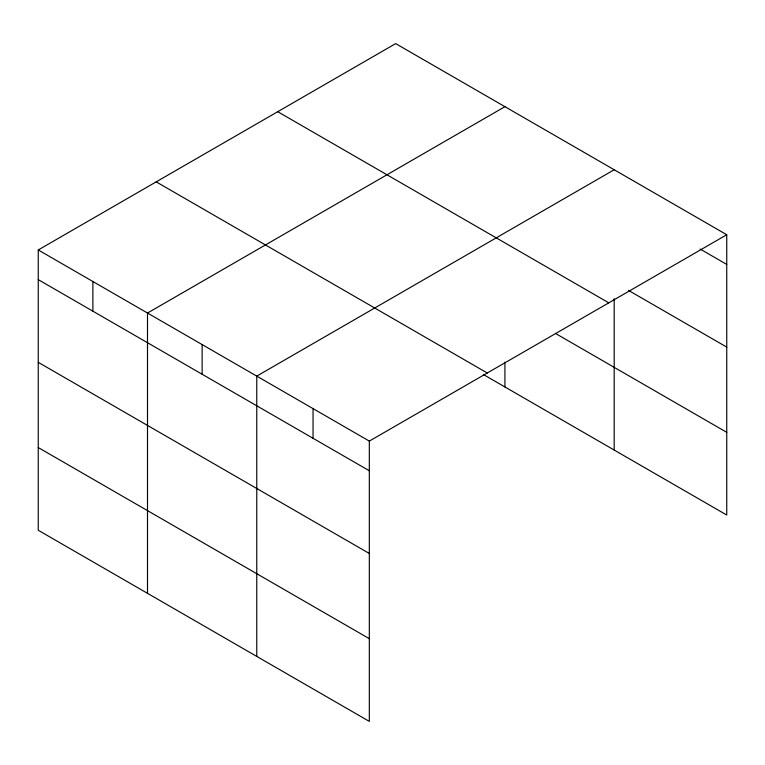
<?xml version="1.0" encoding="UTF-8"?>
<svg xmlns="http://www.w3.org/2000/svg" width="765" height="765" viewBox="0 0 765 765"><rect width="100%" height="100%" fill="white"/><g stroke="black" fill="none" stroke-linecap="round" stroke-linejoin="round"><path stroke-width="1.15" d="M726.75 234.74L395.677 43.605L38.25 249.964L38.25 530.26L369.323 721.395L369.323 441.099L726.75 234.74L726.75 515.036L483.289 374.477M504.929 106.679L147.502 313.038L147.502 593.334M614.19 169.754L256.763 376.112L256.763 656.408M700.147 249.055L726.75 264.413M628.514 290.404L726.75 347.119M277.724 111.7L608.797 302.844M555.438 333.425L726.75 432.33M156.203 181.86L487.276 373.004M38.25 249.964L369.323 441.099M38.25 279.636L369.323 470.771M38.25 362.342L369.323 553.477M38.25 447.554L369.323 638.689M614.19 298.704L614.19 450.05M504.929 362.161L504.929 386.975M313.038 408.606L313.038 438.278M202.132 344.575L202.132 374.248M92.881 281.501L92.881 311.173"/></g></svg>
